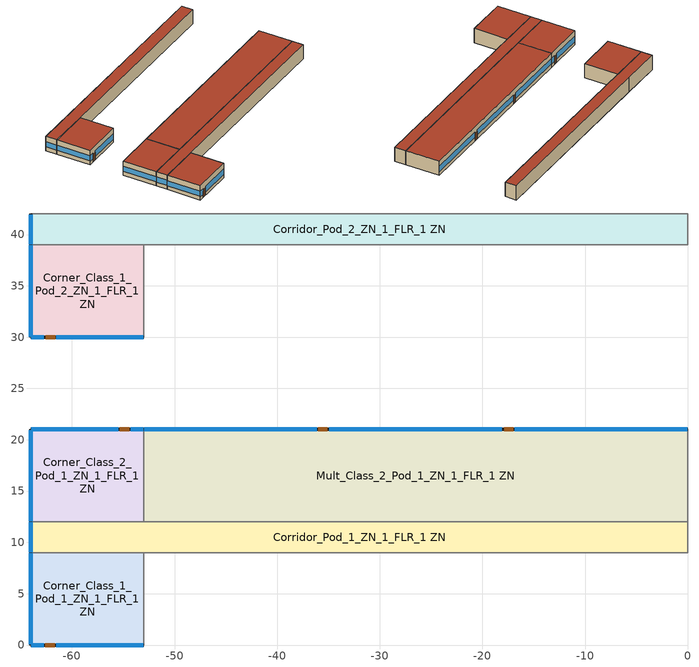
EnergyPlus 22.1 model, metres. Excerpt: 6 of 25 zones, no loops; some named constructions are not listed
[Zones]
Corner_Class_1_Pod_1_ZN_1_FLR_1 ZN
 floor ground (Foundation F 126 Perim 200 Area 990): -53,9 -53,0 -64,0 -64,9 z0
 wall outside (Typical Insulated Steel Framed Exterior Wall R-12.99): -64,9 -64,0 -53,0 z0:4
 wall to Mult_Class_1_Pod_1_ZN_1_FLR_1 ZN (Typical Interior Wall): -53,0 -53,9 z0:4
 wall to Corridor_Pod_1_ZN_1_FLR_1 ZN (Typical Interior Wall): -53,9 -64,9 z0:4
 window (U 0.45 SHGC 0.25 Simple Glazing Window Weighted U-0.45 SHGC 0.25): -63.95,0 -62.73,0 / -61.51,0 -53.05,0 z0.92:2.51; -64,8.95 -64,0.05 z1.1:2.52
 door (Typical Insulated Metal Door R-2.7): -62.59,0 -61.68,0 z0:2.13
 roof outside (Typical IEAD Roof - Highly Reflective R-25.64): -53,0 -53,9 -64,9 -64,0 z4
Corner_Class_1_Pod_2_ZN_1_FLR_1 ZN
 floor ground (Foundation F 126 Perim 200 Area 990): -53,39 -53,30 -64,30 -64,39 z0
 wall outside (Typical Insulated Steel Framed Exterior Wall R-12.99): -64,39 -64,30 -53,30 z0:4
 wall to Mult_Class_1_Pod_2_ZN_1_FLR_1 ZN (Typical Interior Wall): -53,30 -53,39 z0:4
 wall to Corridor_Pod_2_ZN_1_FLR_1 ZN (Typical Interior Wall): -53,39 -64,39 z0:4
 window (U 0.45 SHGC 0.25 Simple Glazing Window Weighted U-0.45 SHGC 0.25): -63.95,30 -62.73,30 / -61.51,30 -53.05,30 z0.92:2.51; -64,38.95 -64,30.05 z1.1:2.52
 door (Typical Insulated Metal Door R-2.7): -62.53,30 -61.62,30 z0:2.13
 roof outside (Typical IEAD Roof - Highly Reflective R-25.64): -53,30 -53,39 -64,39 -64,30 z4
Corner_Class_2_Pod_1_ZN_1_FLR_1 ZN
 floor ground (Foundation F 126 Perim 200 Area 990): -53,21 -53,12 -64,12 -64,21 z0
 wall outside (Typical Insulated Steel Framed Exterior Wall R-12.99): -53,21 -64,21 -64,12 z0:4
 wall to Corridor_Pod_1_ZN_1_FLR_1 ZN (Typical Interior Wall): -64,12 -53,12 z0:4
 wall to Mult_Class_2_Pod_1_ZN_1_FLR_1 ZN (Typical Interior Wall): -53,12 -53,21 z0:4
 window (U 0.45 SHGC 0.25 Simple Glazing Window Weighted U-0.45 SHGC 0.25): -53.05,21 -54.27,21 / -55.49,21 -63.95,21 z0.92:2.51; -64,20.95 -64,12.05 z1.1:2.52
 door (Typical Insulated Metal Door R-2.7): -54.43,21 -55.34,21 z0:2.13
 roof outside (Typical IEAD Roof - Highly Reflective R-25.64): -53,12 -53,21 -64,21 -64,12 z4
Corridor_Pod_1_ZN_1_FLR_1 ZN
 floor ground (Foundation F 126 Perim 30 Area 1920): 0,12 0,9 -64,9 -64,12 z0
 wall outside (Typical Insulated Steel Framed Exterior Wall R-12.99): -64,12 -64,9 z0:4
 wall to Mult_Class_1_Pod_1_ZN_1_FLR_1 ZN (Typical Interior Wall): -53,9 0,9 z0:4
 wall to Main_Corridor_ZN_1_FLR_1 ZN (Typical Interior Wall): 0,9 0,12 z0:4
 wall to Mult_Class_2_Pod_1_ZN_1_FLR_1 ZN (Typical Interior Wall): 0,12 -53,12 z0:4
 window (U 0.45 SHGC 0.25 Simple Glazing Window Weighted U-0.45 SHGC 0.25): -64,11.95 -64,9.05 z1.1:2.55
 roof outside (Typical IEAD Roof - Highly Reflective R-25.64): 0,9 0,12 -64,12 -64,9 z4
Corridor_Pod_2_ZN_1_FLR_1 ZN
 floor ground (Foundation F 126 Perim 30 Area 1920): 0,42 0,39 -64,39 -64,42 z0
 wall outside (Typical Insulated Steel Framed Exterior Wall R-12.99): -64,42 -64,39 z0:4
 wall to Mult_Class_1_Pod_2_ZN_1_FLR_1 ZN (Typical Interior Wall): -53,39 0,39 z0:4
 wall to Main_Corridor_ZN_1_FLR_1 ZN (Typical Interior Wall): 0,39 0,42 z0:4
 wall to Mult_Class_2_Pod_2_ZN_1_FLR_1 ZN (Typical Interior Wall): 0,42 -53,42 z0:4
 wall to Corner_Class_2_Pod_2_ZN_1_FLR_1 ZN (Typical Interior Wall): -53,42 -64,42 z0:4
 window (U 0.45 SHGC 0.25 Simple Glazing Window Weighted U-0.45 SHGC 0.25): -64,41.95 -64,39.05 z1.1:2.55
 roof outside (Typical IEAD Roof - Highly Reflective R-25.64): 0,39 0,42 -64,42 -64,39 z4
Mult_Class_2_Pod_1_ZN_1_FLR_1 ZN
 floor ground (Foundation F 126 Perim 530 Area 4770): 0,21 0,12 -53,12 -53,21 z0
 wall outside (Typical Insulated Steel Framed Exterior Wall R-12.99): 0,21 -53,21 z0:4
 wall to Main_Corridor_ZN_1_FLR_1 ZN (Typical Interior Wall): 0,12 0,21 z0:4
 window (U 0.45 SHGC 0.25 Simple Glazing Window Weighted U-0.45 SHGC 0.25): -0.05,21 -16.87,21 / -18.09,21 -34.91,21 / -36.13,21 -52.95,21 z1.03:2.5
 door (Typical Insulated Metal Door R-2.7): -16.98,21 -17.89,21 / -35.09,21 -36.01,21 z0:2.13
 roof outside (Typical IEAD Roof - Highly Reflective R-25.64): 0,12 0,21 -53,21 -53,12 z4
[EnergyManagementSystem:OutputVariable]
Wired_LTG: EMS Variable=Wired_LTG; Type of Data in Variable=Summed; Update Frequency=ZoneTimeStep; Units=J
[Schedule:Day:Interval]
SchoolPrimary_BUSINESS_SCH Default; SchoolPrimary_BUSINESS_SCH Winter Design Day: No, 24:00, 0
SchoolPrimary_BUSINESS_SCH Summer Design Day: No, 24:00, 1
SchoolPrimary_BUSINESS_SCH Wkdy Day: No, 08:00, 0, 21:00, 1, 24:00, 0
[Schedule:Week:Daily]
SchoolPrimary_BUSINESS_SCH Week Rule - Jan1-Dec31: SchoolPrimary_BUSINESS_SCH Default, SchoolPrimary_BUSINESS_SCH Wkdy Day, SchoolPrimary_BUSINESS_SCH Wkdy Day, SchoolPrimary_BUSINESS_SCH Wkdy Day, SchoolPrimary_BUSINESS_SCH Wkdy Day, SchoolPrimary_BUSINESS_SCH Wkdy Day, SchoolPrimary_BUSINESS_SCH Default, SchoolPrimary_BUSINESS_SCH Default, SchoolPrimary_BUSINESS_SCH Summer Design Day, SchoolPrimary_BUSINESS_SCH Winter Design Day, SchoolPrimary_BUSINESS_SCH Default, SchoolPrimary_BUSINESS_SCH Default
[Schedule:Year]
SchoolPrimary_BUSINESS_SCH: SchoolPrimary_BUSINESS_SCH Week Rule - Jan1-Dec31, 1, 1, 12, 31
[Curve:Bicubic] Minimum Value of x {BasedOnField A2}=-40; Maximum Value of x {BasedOnField A2}=-17.8; Minimum Value of y {BasedOnField A3}=4.4; Maximum Value of y {BasedOnField A3}=54.4
Name | Coefficient1 Constant | Coefficient2 x | Coefficient3 x**2 | Coefficient4 y | Coefficient5 y**2 | Coefficient6 x*y | Coefficient7 x**3 | Coefficient8 y**3 | Coefficient9 x**2*y | Coefficient10 x*y**2
New_Low_Temp_Comp_Cap_Curve | 58336.9 | 1561.74 | 6.60681 | -283.65 | -0.120235 | -12.4957 | -0.116279 | 0.002277 | -0.118148 | 0.0328396
New_Low_Temp_Comp_Pwr_Curve | 6274.99 | 61.3907 | 1.62085 | 129.113 | 0.874116 | 1.95812 | 0.0302933 | 0.00575468 | 0.00465396 | -0.000749905
